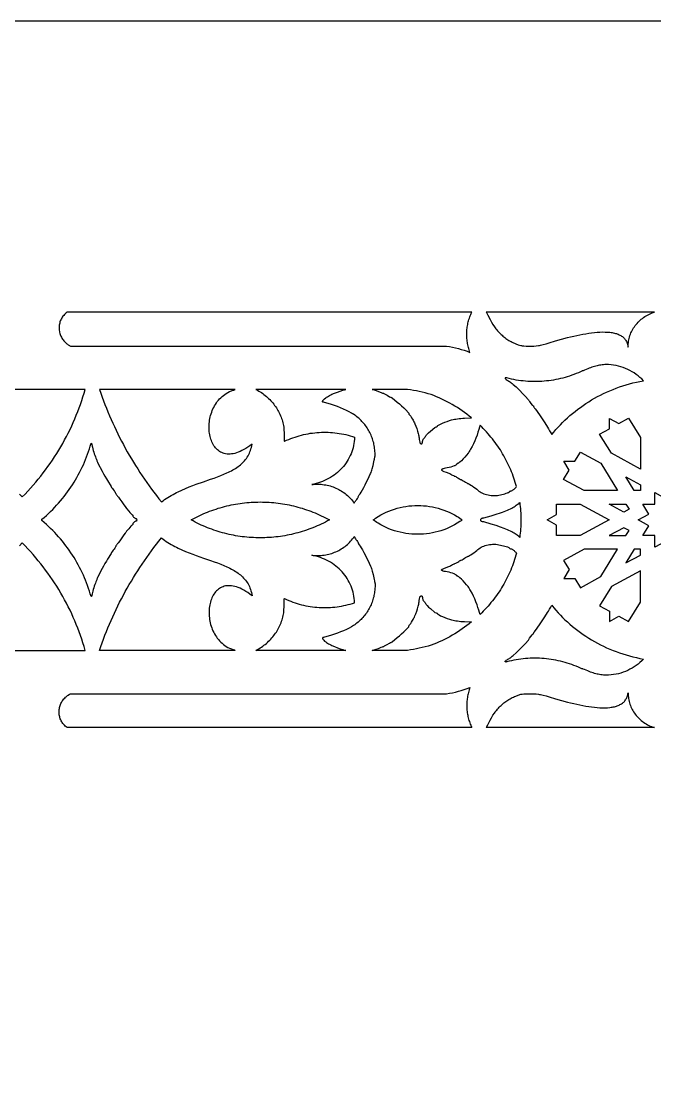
# Model space of a CAD drawing. Extents: x -580 to 993, y -400 to 388.
# Drawn here: x -313.7 to -161.3, y 131.6 to 387.5 of the extents above; entities that cross this region are included whole.
import ezdxf

# ---------------------------------------------------------------- set-up
doc = ezdxf.new("R2010")
doc.units = 0
doc.layers.add('LAYER_1', color=18, linetype='CONTINUOUS')

msp = doc.modelspace()

# ---------------------------------------------------------------- linework, layer by layer
at = {"layer": 'LAYER_1'}
for points in [[(-580, -387.5), (580, -387.5), (580, 387.5), (-580, 387.5)], [(-302.67, 317.5), (-302.89, 317.32), (-303.1, 317.13), (-303.3, 316.93), (-303.48, 316.73), (-303.65, 316.51), (-303.81, 316.29), (-303.95, 316.07), (-304.08, 315.84), (-304.19, 315.61), (-304.29, 315.37), (-304.37, 315.13), (-304.44, 314.88), (-304.5, 314.64), (-304.55, 314.39), (-304.58, 314.14), (-304.59, 313.89), (-304.6, 313.63), (-304.59, 313.38), (-304.56, 313.13), (-304.52, 312.88), (-304.47, 312.64), (-304.41, 312.39), (-304.33, 312.15), (-304.24, 311.91), (-304.14, 311.68), (-304.02, 311.45), (-303.89, 311.23), (-303.75, 311.01), (-303.59, 310.8), (-303.42, 310.59), (-303.24, 310.39), (-303.04, 310.2), (-302.88, 310.05), (-302.71, 309.9), (-302.54, 309.77), (-302.37, 309.64), (-302.1, 309.46), (-301.98, 309.4), (-301.86, 309.34), (-211.45, 309.34), (-210.72, 309.22), (-210, 309.08), (-209.28, 308.92), (-208.57, 308.74), (-207.86, 308.54), (-207.16, 308.32), (-206.47, 308.08), (-205.79, 307.82), (-205.89, 308.12), (-205.99, 308.41), (-206.07, 308.71), (-206.15, 309.02), (-206.23, 309.32), (-206.29, 309.62), (-206.35, 309.93), (-206.4, 310.23), (-206.44, 310.54), (-206.48, 310.84), (-206.5, 311.15), (-206.52, 311.46), (-206.54, 311.77), (-206.54, 312.08), (-206.54, 312.38), (-206.53, 312.69), (-206.51, 313), (-206.49, 313.31), (-206.45, 313.61), (-206.41, 313.92), (-206.36, 314.22), (-206.31, 314.53), (-206.25, 314.83), (-206.17, 315.14), (-206.1, 315.44), (-206.01, 315.74), (-205.92, 316.03), (-205.82, 316.33), (-205.71, 316.63), (-205.59, 316.92), (-205.47, 317.21), (-205.34, 317.5)], [(-201.86, 317.5), (-201.81, 317.38), (-201.49, 316.78), (-200.92, 315.7), (-200.59, 315.1), (-200.25, 314.53), (-199.89, 314), (-199.71, 313.74), (-199.52, 313.49), (-199.32, 313.25), (-199.13, 313.01), (-198.93, 312.78), (-198.72, 312.56), (-198.51, 312.34), (-198.29, 312.13), (-198.07, 311.93), (-197.85, 311.74), (-197.62, 311.55), (-197.38, 311.37), (-197.15, 311.19), (-196.9, 311.02), (-196.65, 310.86), (-196.4, 310.7), (-196.14, 310.55), (-195.87, 310.41), (-195.6, 310.27), (-195.32, 310.14), (-195.04, 310.01), (-194.75, 309.89), (-194.16, 309.67), (-193.54, 309.47), (-193.4, 309.44), (-193.23, 309.41), (-192.8, 309.36), (-192.27, 309.33), (-191.67, 309.32), (-191.05, 309.33), (-190.42, 309.35), (-189.82, 309.39), (-189.29, 309.45), (-189.06, 309.49), (-188.79, 309.54), (-188.13, 309.69), (-187.41, 309.88), (-186.71, 310.09), (-185.21, 310.6), (-183.76, 310.99), (-182.3, 311.37), (-181.56, 311.55), (-180.82, 311.72), (-180.09, 311.88), (-179.36, 312.03), (-178.63, 312.17), (-177.92, 312.3), (-177.21, 312.41), (-176.51, 312.51), (-175.83, 312.59), (-175.16, 312.65), (-174.51, 312.69), (-173.88, 312.72), (-173.27, 312.71), (-172.67, 312.69), (-172.11, 312.64), (-171.83, 312.6), (-171.57, 312.56), (-171.31, 312.51), (-171.05, 312.46), (-170.81, 312.39), (-170.57, 312.32), (-170.34, 312.25), (-170.12, 312.16), (-169.9, 312.07), (-169.7, 311.96), (-169.5, 311.85), (-169.31, 311.73), (-169.13, 311.61), (-168.96, 311.47), (-168.8, 311.33), (-168.65, 311.17), (-168.51, 311.01), (-168.38, 310.84), (-168.26, 310.65), (-168.15, 310.46), (-168.05, 310.26), (-167.97, 310.05), (-167.89, 309.82), (-167.83, 309.59), (-167.78, 309.35), (-167.74, 309.09), (-167.73, 309.45), (-167.71, 309.8), (-167.68, 310.15), (-167.63, 310.49), (-167.57, 310.84), (-167.5, 311.17), (-167.41, 311.51), (-167.3, 311.84), (-167.19, 312.16), (-167.06, 312.48), (-166.92, 312.79), (-166.76, 313.1), (-166.59, 313.4), (-166.41, 313.7), (-166.22, 313.98), (-166.02, 314.26), (-165.81, 314.54), (-165.58, 314.8), (-165.34, 315.06), (-165.1, 315.31), (-164.84, 315.54), (-164.57, 315.77), (-164.3, 316), (-164.01, 316.21), (-163.71, 316.41), (-163.41, 316.6), (-163.09, 316.78), (-162.77, 316.94), (-162.44, 317.1), (-162.1, 317.25), (-161.75, 317.38), (-161.4, 317.5)], [(-172.44, 304.87), (-172.75, 304.87), (-173.06, 304.87), (-173.36, 304.86), (-173.67, 304.84), (-173.98, 304.81), (-174.29, 304.77), (-174.6, 304.72), (-174.91, 304.66), (-175.22, 304.6), (-175.53, 304.52), (-175.84, 304.43), (-176.15, 304.33), (-176.46, 304.23), (-176.77, 304.11), (-177.08, 303.98), (-177.39, 303.85), (-177.82, 303.66), (-178.21, 303.51), (-178.52, 303.4), (-178.62, 303.37), (-178.69, 303.36), (-178.76, 303.35), (-178.87, 303.31), (-179.19, 303.16), (-179.71, 302.93), (-180.23, 302.71), (-180.76, 302.5), (-181.29, 302.3), (-181.83, 302.12), (-182.36, 301.95), (-182.91, 301.79), (-183.45, 301.64), (-184, 301.5), (-184.55, 301.38), (-185.1, 301.26), (-185.66, 301.16), (-186.21, 301.07), (-186.77, 300.99), (-187.33, 300.93), (-187.89, 300.87), (-188.46, 300.83), (-189.02, 300.8), (-189.59, 300.78), (-190.15, 300.78), (-190.72, 300.78), (-191.28, 300.8), (-191.85, 300.83), (-192.41, 300.87), (-192.98, 300.93), (-193.54, 300.99), (-194.1, 301.07), (-194.66, 301.16), (-195.22, 301.26), (-195.78, 301.38), (-196.34, 301.51), (-196.89, 301.65), (-196.91, 301.66), (-196.97, 301.68), (-197.05, 301.69), (-197.12, 301.7), (-197.18, 301.7), (-197.24, 301.69), (-197.28, 301.67), (-197.3, 301.65), (-197.31, 301.62), (-197.31, 301.58), (-197.3, 301.54), (-197.27, 301.49), (-197.17, 301.39), (-197.03, 301.27), (-196.85, 301.15), (-196.63, 301.02), (-196.44, 300.92), (-196.26, 300.8), (-196.06, 300.67), (-195.85, 300.51), (-195.62, 300.32), (-195.35, 300.1), (-194.69, 299.52), (-194.34, 299.18), (-193.78, 298.61), (-193.13, 297.94), (-192.52, 297.3), (-191.71, 296.43), (-191.64, 296.26), (-191.57, 296.14), (-191.45, 295.96), (-191.12, 295.54), (-190.78, 295.15), (-190.65, 295.01), (-190.57, 294.95), (-190.53, 294.92), (-190.5, 294.88), (-190.47, 294.83), (-190.46, 294.78), (-190.44, 294.71), (-190.39, 294.62), (-190.32, 294.51), (-190.23, 294.41), (-190.06, 294.21), (-189.78, 293.83), (-189.42, 293.34), (-189.03, 292.79), (-187.75, 290.85), (-187.11, 289.81), (-186.88, 289.43), (-186.62, 288.97), (-186.36, 288.48), (-186.12, 288.03), (-185.63, 288.64), (-185.11, 289.24), (-184.58, 289.83), (-184.04, 290.41), (-183.49, 290.97), (-182.92, 291.53), (-182.33, 292.07), (-181.74, 292.6), (-181.13, 293.12), (-180.51, 293.62), (-179.87, 294.11), (-179.23, 294.59), (-178.57, 295.05), (-177.9, 295.51), (-177.22, 295.94), (-176.53, 296.36), (-175.82, 296.77), (-175.11, 297.17), (-174.38, 297.54), (-173.64, 297.91), (-172.9, 298.25), (-172.14, 298.59), (-171.37, 298.9), (-170.6, 299.2), (-169.81, 299.49), (-169.02, 299.75), (-168.22, 300), (-167.4, 300.23), (-166.58, 300.45), (-165.75, 300.65), (-164.92, 300.83), (-164.07, 300.99), (-164.48, 301.41), (-164.9, 301.8), (-165.34, 302.18), (-165.81, 302.53), (-166.29, 302.86), (-166.78, 303.17), (-167.29, 303.46), (-167.82, 303.72), (-168.36, 303.95), (-168.91, 304.16), (-169.48, 304.35), (-170.05, 304.51), (-170.64, 304.64), (-171.23, 304.74), (-171.83, 304.82)], [(-294.88, 298.9), (-294.57, 297.98), (-294.25, 297.07), (-293.91, 296.17), (-293.57, 295.27), (-293.21, 294.37), (-292.85, 293.47), (-292.47, 292.58), (-292.09, 291.7), (-291.7, 290.81), (-291.29, 289.94), (-290.88, 289.06), (-290.45, 288.19), (-290.02, 287.33), (-289.58, 286.47), (-289.12, 285.61), (-288.66, 284.76), (-288.19, 283.91), (-287.71, 283.07), (-287.21, 282.23), (-286.71, 281.4), (-286.2, 280.57), (-285.68, 279.75), (-285.15, 278.93), (-284.61, 278.12), (-284.07, 277.32), (-283.51, 276.51), (-282.94, 275.72), (-282.37, 274.93), (-281.78, 274.14), (-281.19, 273.36), (-280.59, 272.59), (-279.97, 271.82), (-279.59, 272.11), (-279.2, 272.39), (-278.81, 272.66), (-278.41, 272.92), (-278.01, 273.17), (-277.6, 273.41), (-277.19, 273.64), (-276.77, 273.87), (-276.35, 274.08), (-275.93, 274.29), (-275.07, 274.69), (-274.21, 275.07), (-273.34, 275.42), (-272.46, 275.76), (-271.59, 276.08), (-269.86, 276.68), (-268.16, 277.27), (-267.33, 277.56), (-266.51, 277.86), (-265.72, 278.16), (-264.95, 278.48), (-264.21, 278.8), (-263.85, 278.97), (-263.49, 279.15), (-263.15, 279.33), (-262.81, 279.51), (-262.48, 279.7), (-262.16, 279.9), (-261.85, 280.11), (-261.55, 280.32), (-261.26, 280.53), (-260.98, 280.76), (-260.71, 280.99), (-260.45, 281.24), (-260.2, 281.49), (-259.97, 281.75), (-259.74, 282.02), (-259.53, 282.3), (-259.33, 282.59), (-259.15, 282.89), (-258.98, 283.21), (-258.82, 283.53), (-258.68, 283.87), (-258.55, 284.22), (-258.44, 284.58), (-258.34, 284.96), (-258.26, 285.35), (-258.19, 285.75), (-258.7, 285.36), (-259.19, 285.01), (-259.68, 284.7), (-260.15, 284.42), (-260.61, 284.17), (-261.05, 283.96), (-261.49, 283.78), (-261.91, 283.63), (-262.32, 283.51), (-262.72, 283.42), (-263.11, 283.36), (-263.48, 283.33), (-263.84, 283.33), (-264.19, 283.35), (-264.53, 283.4), (-264.85, 283.48), (-265.16, 283.57), (-265.45, 283.69), (-265.74, 283.83), (-266.01, 284), (-266.26, 284.18), (-266.51, 284.38), (-266.74, 284.6), (-266.95, 284.84), (-267.16, 285.09), (-267.35, 285.36), (-267.52, 285.65), (-267.68, 285.94), (-267.83, 286.26), (-267.97, 286.58), (-268.09, 286.91), (-268.19, 287.26), (-268.28, 287.61), (-268.36, 287.97), (-268.42, 288.34), (-268.47, 288.72), (-268.5, 289.1), (-268.52, 289.49), (-268.53, 289.88), (-268.52, 290.28), (-268.49, 290.68), (-268.45, 291.07), (-268.4, 291.47), (-268.32, 291.87), (-268.24, 292.27), (-268.14, 292.66), (-268.02, 293.06), (-267.89, 293.44), (-267.74, 293.83), (-267.58, 294.2), (-267.4, 294.57), (-267.21, 294.94), (-267, 295.29), (-266.77, 295.64), (-266.53, 295.97), (-266.27, 296.29), (-265.99, 296.6), (-265.7, 296.9), (-265.39, 297.19), (-265.07, 297.46), (-264.73, 297.71), (-264.37, 297.95), (-264, 298.17), (-263.61, 298.37), (-263.16, 298.55), (-262.94, 298.63), (-262.75, 298.69), (-262.58, 298.74), (-262.44, 298.79), (-262.32, 298.85), (-262.22, 298.9)], [(-257.24, 298.9), (-256.9, 298.71), (-256.57, 298.52), (-256.25, 298.32), (-255.93, 298.12), (-255.62, 297.9), (-255.32, 297.68), (-255.03, 297.45), (-254.74, 297.21), (-254.46, 296.97), (-254.2, 296.71), (-253.93, 296.46), (-253.68, 296.19), (-253.43, 295.92), (-253.2, 295.64), (-252.97, 295.36), (-252.75, 295.07), (-252.54, 294.78), (-252.34, 294.48), (-252.15, 294.17), (-251.96, 293.86), (-251.79, 293.55), (-251.63, 293.23), (-251.47, 292.91), (-251.33, 292.58), (-251.19, 292.25), (-251.07, 291.91), (-250.95, 291.57), (-250.85, 291.23), (-250.75, 290.88), (-250.67, 290.53), (-250.59, 290.18), (-250.53, 289.83), (-250.5, 289.17), (-250.48, 288.42), (-250.47, 286.47), (-250.36, 286.43), (-249.87, 286.66), (-249.37, 286.88), (-248.87, 287.08), (-248.36, 287.27), (-247.85, 287.45), (-247.34, 287.61), (-246.82, 287.76), (-246.3, 287.9), (-245.78, 288.03), (-245.25, 288.15), (-244.72, 288.25), (-244.19, 288.34), (-243.66, 288.41), (-243.12, 288.48), (-242.59, 288.53), (-242.05, 288.57), (-241.51, 288.59), (-240.97, 288.6), (-240.43, 288.6), (-239.89, 288.59), (-239.35, 288.56), (-238.82, 288.52), (-238.28, 288.47), (-237.74, 288.41), (-237.21, 288.33), (-236.67, 288.24), (-236.14, 288.14), (-235.61, 288.02), (-235.08, 287.89), (-234.56, 287.75), (-234.03, 287.6), (-233.52, 287.43), (-233.54, 286.9), (-233.59, 286.39), (-233.67, 285.87), (-233.76, 285.37), (-233.88, 284.87), (-234.02, 284.38), (-234.18, 283.89), (-234.37, 283.42), (-234.57, 282.96), (-234.79, 282.5), (-235.04, 282.06), (-235.3, 281.62), (-235.58, 281.2), (-235.88, 280.79), (-236.2, 280.39), (-236.53, 280), (-236.88, 279.63), (-237.25, 279.27), (-237.63, 278.93), (-238.03, 278.6), (-238.45, 278.29), (-238.87, 277.99), (-239.31, 277.71), (-239.77, 277.44), (-240.24, 277.19), (-240.72, 276.97), (-241.21, 276.76), (-241.72, 276.57), (-242.23, 276.39), (-242.76, 276.24), (-243.29, 276.11), (-243.84, 276), (-243.46, 276.04), (-243.08, 276.07), (-242.7, 276.09), (-242.32, 276.09), (-241.94, 276.08), (-241.57, 276.06), (-241.2, 276.02), (-240.83, 275.97), (-240.46, 275.91), (-240.1, 275.84), (-239.74, 275.76), (-239.38, 275.66), (-239.03, 275.55), (-238.68, 275.43), (-238.34, 275.3), (-238.01, 275.16), (-237.67, 275.01), (-237.35, 274.85), (-237.03, 274.67), (-236.72, 274.49), (-236.41, 274.29), (-236.11, 274.09), (-235.82, 273.87), (-235.54, 273.64), (-235.26, 273.41), (-234.99, 273.16), (-234.73, 272.91), (-234.49, 272.64), (-234.25, 272.37), (-234.02, 272.08), (-233.8, 271.79), (-233.59, 271.49), (-233.57, 271.58), (-233.54, 271.67), (-233.45, 271.84), (-233.34, 272.02), (-233.21, 272.18), (-233.01, 272.44), (-232.84, 272.67), (-232.73, 272.85), (-232.7, 272.91), (-232.69, 272.94), (-232.68, 272.98), (-232.65, 273.05), (-232.55, 273.25), (-232.39, 273.5), (-232.21, 273.8), (-231.96, 274.19), (-231.65, 274.72), (-231.32, 275.32), (-231, 275.91), (-229.99, 277.92), (-229.67, 278.63), (-229.55, 278.92), (-229.44, 279.21), (-229.35, 279.5), (-229.26, 279.82), (-229.06, 280.61), (-228.88, 281.46), (-228.81, 281.84), (-228.76, 282.13), (-228.73, 282.35), (-228.69, 282.54), (-228.65, 282.68), (-228.62, 282.75), (-228.61, 282.79), (-228.61, 282.87), (-228.6, 283.16), (-228.61, 283.56), (-228.64, 284.04), (-228.66, 284.38), (-228.7, 284.71), (-228.74, 285.04), (-228.8, 285.37), (-228.86, 285.7), (-228.93, 286.02), (-229.02, 286.34), (-229.11, 286.66), (-229.21, 286.98), (-229.32, 287.29), (-229.44, 287.6), (-229.56, 287.9), (-229.7, 288.2), (-229.85, 288.5), (-230, 288.79), (-230.16, 289.08), (-230.33, 289.36), (-230.51, 289.64), (-230.69, 289.91), (-230.89, 290.18), (-231.09, 290.44), (-231.3, 290.7), (-231.51, 290.95), (-231.74, 291.19), (-231.97, 291.43), (-232.2, 291.66), (-232.45, 291.89), (-232.7, 292.1), (-232.96, 292.32), (-233.23, 292.52), (-233.5, 292.72), (-233.78, 292.91), (-234.02, 293.06), (-234.28, 293.22), (-234.85, 293.53), (-235.48, 293.85), (-236.16, 294.16), (-236.87, 294.47), (-237.6, 294.76), (-238.35, 295.03), (-239.09, 295.27), (-240.97, 295.8), (-241.05, 295.81), (-241.12, 295.83), (-241.17, 295.86), (-241.2, 295.9), (-241.22, 295.94), (-241.22, 296), (-241.21, 296.06), (-241.18, 296.13), (-241.14, 296.2), (-241.08, 296.28), (-240.93, 296.46), (-240.72, 296.66), (-240.45, 296.87), (-240.26, 297.01), (-240.04, 297.15), (-239.8, 297.29), (-239.53, 297.44), (-239.25, 297.58), (-238.96, 297.72), (-238.33, 298), (-237.66, 298.27), (-236.98, 298.51), (-236.31, 298.72), (-235.98, 298.81), (-235.65, 298.9)], [(-229.32, 298.9), (-228.84, 298.77), (-228.33, 298.61), (-227.78, 298.41), (-227.15, 298.16), (-226.8, 298.03), (-226.67, 297.99), (-226.59, 297.97), (-226.49, 297.93), (-226.29, 297.83), (-226.01, 297.68), (-225.69, 297.49), (-225.1, 297.15), (-224.9, 297.04), (-224.81, 297), (-224.77, 297), (-224.72, 296.98), (-224.64, 296.93), (-224.52, 296.84), (-223.25, 295.83), (-222.75, 295.41), (-222.21, 294.94), (-221.71, 294.47), (-221.3, 294.06), (-220.48, 293.2), (-220.48, 293.04), (-220.46, 292.97), (-220.41, 292.88), (-220.34, 292.79), (-220.25, 292.71), (-220.14, 292.61), (-220.03, 292.46), (-219.91, 292.28), (-219.81, 292.1), (-219.62, 291.74), (-219.46, 291.47), (-219.35, 291.3), (-219.24, 291.1), (-219.13, 290.87), (-219.02, 290.62), (-218.79, 290.08), (-218.58, 289.49), (-218.39, 288.88), (-218.23, 288.29), (-218.16, 288), (-218.11, 287.74), (-218.06, 287.48), (-218.03, 287.25), (-217.99, 286.86), (-217.93, 286.5), (-217.86, 286.21), (-217.83, 286.11), (-217.81, 286.04), (-217.74, 285.95), (-217.65, 285.88), (-217.56, 285.83), (-217.47, 285.81), (-217.38, 285.81), (-217.34, 285.82), (-217.31, 285.84), (-217.28, 285.86), (-217.25, 285.89), (-217.24, 285.93), (-217.23, 285.97), (-217.21, 286.19), (-217.18, 286.39), (-217.14, 286.57), (-217.09, 286.73), (-217.03, 286.86), (-216.97, 286.98), (-216.89, 287.07), (-216.81, 287.14), (-216.7, 287.23), (-216.59, 287.35), (-216.51, 287.49), (-216.48, 287.56), (-216.46, 287.63), (-216.42, 287.71), (-216.34, 287.82), (-216.22, 287.96), (-216.08, 288.12), (-215.72, 288.48), (-215.29, 288.86), (-214.22, 289.77), (-213.89, 289.87), (-213.76, 289.92), (-213.66, 289.98), (-213.59, 290.04), (-213.57, 290.07), (-213.56, 290.1), (-213.56, 290.12), (-213.54, 290.15), (-213.47, 290.21), (-213.37, 290.28), (-213.22, 290.37), (-212.84, 290.56), (-212.37, 290.78), (-211.83, 291), (-211.27, 291.21), (-210.71, 291.4), (-210.18, 291.56), (-209.85, 291.64), (-209.51, 291.71), (-209.15, 291.77), (-208.78, 291.83), (-208.38, 291.88), (-207.97, 291.92), (-207.52, 291.95), (-207.05, 291.98), (-205.38, 292.06), (-205.93, 292.5), (-206.49, 292.93), (-207.06, 293.35), (-207.63, 293.75), (-208.22, 294.15), (-208.81, 294.53), (-209.41, 294.9), (-210.02, 295.26), (-210.64, 295.61), (-211.26, 295.94), (-211.89, 296.26), (-212.53, 296.57), (-213.17, 296.86), (-213.82, 297.15), (-214.47, 297.42), (-215.13, 297.68), (-215.84, 297.87), (-216.55, 298.06), (-217.25, 298.23), (-217.96, 298.39), (-218.67, 298.53), (-219.38, 298.67), (-220.09, 298.79), (-220.8, 298.9)], [(-164.77, 279.74), (-171.75, 283.53), (-174.6, 288.16), (-172.25, 289.44), (-172.25, 291.92), (-169.96, 290.68), (-167.62, 291.96), (-164.77, 287.32)], [(-203.35, 290.26), (-203.42, 290.05), (-203.5, 289.81), (-203.66, 289.26), (-203.86, 288.59), (-204.08, 287.9), (-204.34, 287.2), (-204.63, 286.51), (-204.94, 285.82), (-205.26, 285.16), (-205.61, 284.53), (-205.78, 284.22), (-205.96, 283.93), (-206.08, 283.74), (-206.23, 283.54), (-206.58, 283.09), (-206.99, 282.62), (-207.41, 282.16), (-207.82, 281.75), (-208.18, 281.41), (-208.34, 281.28), (-208.47, 281.18), (-208.58, 281.12), (-208.62, 281.1), (-208.65, 281.1), (-208.73, 281.08), (-208.82, 281.04), (-208.9, 280.98), (-208.96, 280.91), (-209.01, 280.84), (-209.09, 280.77), (-209.19, 280.7), (-209.31, 280.63), (-209.45, 280.55), (-209.6, 280.48), (-209.95, 280.34), (-210.34, 280.21), (-210.77, 280.1), (-211.22, 280), (-211.68, 279.93), (-211.96, 279.88), (-212.21, 279.81), (-212.32, 279.77), (-212.41, 279.73), (-212.49, 279.68), (-212.53, 279.64), (-212.58, 279.59), (-212.59, 279.54), (-212.58, 279.48), (-212.55, 279.43), (-212.48, 279.38), (-212.38, 279.32), (-212.07, 279.18), (-211.51, 278.96), (-211.26, 278.87), (-211.06, 278.81), (-210.88, 278.74), (-210.65, 278.64), (-210.41, 278.51), (-210.18, 278.38), (-209.97, 278.25), (-209.77, 278.15), (-209.61, 278.08), (-209.55, 278.06), (-209.51, 278.05), (-209.46, 278.05), (-209.39, 278.02), (-209.21, 277.93), (-208.98, 277.8), (-208.73, 277.64), (-208.48, 277.48), (-208.26, 277.35), (-208.09, 277.26), (-208.03, 277.23), (-207.99, 277.22), (-207.95, 277.21), (-207.88, 277.19), (-207.68, 277.08), (-207.41, 276.93), (-207.11, 276.74), (-206.81, 276.55), (-206.55, 276.4), (-206.36, 276.29), (-206.29, 276.27), (-206.26, 276.26), (-206.2, 276.24), (-206.12, 276.21), (-205.89, 276.08), (-205.58, 275.89), (-205.22, 275.66), (-204.84, 275.4), (-204.47, 275.13), (-204.13, 274.86), (-203.85, 274.63), (-203.61, 274.43), (-203.35, 274.25), (-203.06, 274.08), (-202.76, 273.93), (-202.44, 273.8), (-202.11, 273.68), (-201.77, 273.58), (-201.42, 273.5), (-201.06, 273.44), (-200.69, 273.39), (-200.32, 273.37), (-199.94, 273.36), (-199.56, 273.38), (-199.19, 273.41), (-198.81, 273.47), (-198.44, 273.55), (-197.4, 273.8), (-197.04, 273.9), (-196.76, 273.99), (-196.56, 274.06), (-196.42, 274.13), (-196.33, 274.2), (-196.29, 274.27), (-196.27, 274.31), (-196.23, 274.34), (-196.15, 274.4), (-196.03, 274.44), (-195.91, 274.46), (-195.84, 274.47), (-195.75, 274.5), (-195.65, 274.55), (-195.53, 274.62), (-195.41, 274.7), (-195.28, 274.79), (-195.16, 274.89), (-195.04, 275), (-194.87, 275.16), (-194.74, 275.29), (-194.64, 275.41), (-194.57, 275.51), (-194.72, 276.02), (-194.87, 276.54), (-195.03, 277.05), (-195.2, 277.56), (-195.38, 278.06), (-195.56, 278.57), (-195.76, 279.07), (-195.96, 279.56), (-196.18, 280.06), (-196.4, 280.55), (-196.63, 281.03), (-196.87, 281.51), (-197.11, 281.99), (-197.37, 282.47), (-197.63, 282.94), (-197.91, 283.41), (-198.19, 283.87), (-198.47, 284.33), (-198.77, 284.78), (-199.08, 285.23), (-199.39, 285.68), (-199.71, 286.12), (-200.04, 286.56), (-200.37, 286.99), (-200.72, 287.41), (-201.07, 287.84), (-201.43, 288.25), (-201.8, 288.66), (-202.18, 289.07), (-202.56, 289.47), (-202.95, 289.87)], [(-308.73, 267.5), (-308.71, 267.62), (-308.71, 267.64), (-308.17, 268.1), (-307.65, 268.57), (-307.13, 269.05), (-306.62, 269.54), (-306.13, 270.03), (-305.64, 270.53), (-305.17, 271.04), (-304.7, 271.56), (-304.25, 272.09), (-303.8, 272.62), (-303.37, 273.16), (-302.95, 273.71), (-302.53, 274.26), (-302.13, 274.82), (-301.74, 275.39), (-301.37, 275.97), (-301, 276.55), (-300.64, 277.14), (-300.3, 277.73), (-299.97, 278.33), (-299.65, 278.93), (-299.34, 279.55), (-299.04, 280.16), (-298.75, 280.78), (-298.48, 281.41), (-298.22, 282.04), (-297.97, 282.68), (-297.73, 283.32), (-297.51, 283.97), (-297.3, 284.62), (-297.1, 285.28), (-296.91, 285.94), (-296.87, 285.93), (-296.83, 285.9), (-296.79, 285.85), (-296.75, 285.78), (-296.71, 285.69), (-296.68, 285.57), (-296.65, 285.44), (-296.63, 285.28), (-296.57, 284.98), (-296.49, 284.63), (-296.39, 284.24), (-296.27, 283.84), (-296.14, 283.43), (-296, 283.04), (-295.86, 282.69), (-295.73, 282.39), (-295.58, 282.05), (-295.54, 281.92), (-295.52, 281.84), (-295.5, 281.75), (-295.44, 281.59), (-295.35, 281.39), (-295.24, 281.17), (-294.22, 279.23), (-293.9, 278.62), (-293.55, 277.99), (-293.22, 277.41), (-292.95, 276.95), (-292.1, 275.56), (-291.96, 275.33), (-291.77, 275.06), (-291.57, 274.78), (-291.38, 274.53), (-291.22, 274.31), (-291.08, 274.11), (-290.99, 273.95), (-290.97, 273.89), (-290.96, 273.85), (-290.94, 273.78), (-290.89, 273.68), (-290.81, 273.57), (-290.72, 273.46), (-290.61, 273.35), (-290.5, 273.21), (-290.39, 273.07), (-290.31, 272.95), (-290, 272.51), (-289.49, 271.81), (-288.98, 271.12), (-288.68, 270.69), (-288.54, 270.5), (-288.34, 270.23), (-287.83, 269.61), (-287.56, 269.3), (-287.33, 269.04), (-287.14, 268.84), (-287.02, 268.74), (-286.95, 268.69), (-286.89, 268.62), (-286.85, 268.54), (-286.84, 268.46), (-286.83, 268.42), (-286.82, 268.38), (-286.76, 268.28), (-286.68, 268.18), (-286.57, 268.08), (-286.44, 267.98), (-286.31, 267.9), (-286.18, 267.84), (-286.06, 267.8), (-285.99, 267.77), (-285.96, 267.75), (-285.94, 267.73), (-285.93, 267.69), (-285.92, 267.64), (-285.93, 267.5), (-285.92, 267.36), (-285.93, 267.31), (-285.94, 267.27), (-285.96, 267.25), (-285.99, 267.23), (-286.06, 267.2), (-286.18, 267.16), (-286.31, 267.1), (-286.44, 267.02), (-286.57, 266.92), (-286.68, 266.82), (-286.76, 266.72), (-286.82, 266.62), (-286.83, 266.58), (-286.84, 266.54), (-286.85, 266.46), (-286.89, 266.38), (-286.95, 266.31), (-287.02, 266.26), (-287.14, 266.16), (-287.33, 265.96), (-287.83, 265.39), (-288.34, 264.77), (-288.54, 264.5), (-288.68, 264.31), (-288.98, 263.88), (-289.49, 263.19), (-290, 262.49), (-290.31, 262.05), (-290.39, 261.93), (-290.5, 261.79), (-290.61, 261.65), (-290.72, 261.54), (-290.81, 261.43), (-290.89, 261.32), (-290.94, 261.22), (-290.96, 261.15), (-290.97, 261.11), (-290.99, 261.05), (-291.08, 260.89), (-291.22, 260.69), (-291.38, 260.47), (-291.57, 260.22), (-291.77, 259.94), (-291.96, 259.67), (-292.1, 259.44), (-292.95, 258.05), (-293.22, 257.59), (-293.55, 257.01), (-293.9, 256.38), (-294.22, 255.77), (-295.24, 253.83), (-295.35, 253.61), (-295.44, 253.41), (-295.5, 253.25), (-295.52, 253.16), (-295.54, 253.08), (-295.58, 252.95), (-295.65, 252.79), (-295.73, 252.61), (-295.86, 252.31), (-296, 251.96), (-296.14, 251.57), (-296.27, 251.16), (-296.39, 250.76), (-296.49, 250.37), (-296.57, 250.02), (-296.63, 249.72), (-296.65, 249.56), (-296.68, 249.43), (-296.71, 249.31), (-296.75, 249.22), (-296.79, 249.15), (-296.83, 249.1), (-296.87, 249.07), (-296.91, 249.06), (-297.1, 249.72), (-297.3, 250.38), (-297.51, 251.03), (-297.73, 251.68), (-297.97, 252.32), (-298.22, 252.96), (-298.48, 253.59), (-298.75, 254.22), (-299.04, 254.84), (-299.34, 255.45), (-299.65, 256.07), (-299.97, 256.67), (-300.3, 257.27), (-300.64, 257.86), (-301, 258.45), (-301.37, 259.03), (-301.74, 259.61), (-302.13, 260.18), (-302.53, 260.74), (-302.95, 261.29), (-303.37, 261.84), (-303.8, 262.38), (-304.25, 262.91), (-304.7, 263.44), (-305.17, 263.96), (-305.64, 264.47), (-306.13, 264.97), (-306.62, 265.46), (-307.13, 265.95), (-307.65, 266.43), (-308.17, 266.9), (-308.71, 267.36), (-308.71, 267.38)], [(-174.3, 281.13), (-170.27, 274.57), (-178.33, 274.57), (-183.27, 277.24), (-181.91, 279.45), (-183.23, 281.6), (-180.59, 281.6), (-179.23, 283.81)], [(-164.77, 274.57), (-166.25, 274.57), (-168.27, 277.86), (-164.77, 275.96)], [(-165.32, 267.5), (-162.76, 268.89), (-164.24, 271.29), (-161.29, 271.29), (-161.29, 274.07), (-158.73, 272.68), (-157.25, 275.08), (-155.78, 272.68), (-153.22, 274.07), (-153.22, 271.29), (-150.27, 271.29), (-151.74, 268.89), (-149.19, 267.5), (-151.74, 266.11), (-150.27, 263.71), (-153.22, 263.71), (-153.22, 260.93), (-155.78, 262.32), (-157.25, 259.92), (-158.73, 262.32), (-161.29, 260.93), (-161.29, 263.71), (-164.24, 263.71), (-162.76, 266.11)], [(-272.85, 267.5), (-272.37, 267.76), (-271.89, 268.02), (-271.4, 268.27), (-270.9, 268.51), (-270.41, 268.74), (-269.91, 268.96), (-269.41, 269.18), (-268.9, 269.38), (-268.39, 269.58), (-267.88, 269.77), (-267.37, 269.95), (-266.85, 270.12), (-266.34, 270.29), (-265.82, 270.44), (-265.3, 270.59), (-264.77, 270.73), (-264.25, 270.86), (-263.72, 270.98), (-263.19, 271.1), (-262.66, 271.2), (-262.13, 271.3), (-261.59, 271.39), (-261.06, 271.47), (-260.52, 271.54), (-259.99, 271.6), (-259.45, 271.66), (-258.91, 271.7), (-258.37, 271.74), (-257.83, 271.77), (-257.29, 271.79), (-256.76, 271.8), (-256.22, 271.81), (-255.68, 271.8), (-255.14, 271.79), (-254.6, 271.77), (-254.06, 271.74), (-253.52, 271.7), (-252.98, 271.66), (-252.44, 271.6), (-251.91, 271.54), (-251.37, 271.47), (-250.84, 271.39), (-250.3, 271.3), (-249.77, 271.2), (-249.24, 271.1), (-248.71, 270.98), (-248.19, 270.86), (-247.66, 270.73), (-247.14, 270.59), (-246.61, 270.44), (-246.09, 270.29), (-245.58, 270.12), (-245.06, 269.95), (-244.55, 269.77), (-244.04, 269.58), (-243.53, 269.38), (-243.02, 269.18), (-242.52, 268.96), (-242.02, 268.74), (-241.53, 268.51), (-241.03, 268.27), (-240.54, 268.02), (-240.06, 267.76), (-239.58, 267.5), (-240.06, 267.24), (-240.54, 266.98), (-241.03, 266.73), (-241.53, 266.49), (-242.02, 266.26), (-242.52, 266.04), (-243.02, 265.82), (-243.53, 265.62), (-244.04, 265.42), (-244.55, 265.23), (-245.06, 265.05), (-245.58, 264.88), (-246.09, 264.71), (-246.61, 264.56), (-247.14, 264.41), (-247.66, 264.27), (-248.19, 264.14), (-248.71, 264.02), (-249.24, 263.9), (-249.77, 263.8), (-250.3, 263.7), (-250.84, 263.61), (-251.37, 263.53), (-251.91, 263.46), (-252.44, 263.4), (-252.98, 263.34), (-253.52, 263.3), (-254.06, 263.26), (-254.6, 263.23), (-255.14, 263.21), (-255.68, 263.2), (-256.22, 263.19), (-256.76, 263.2), (-257.29, 263.21), (-257.83, 263.23), (-258.37, 263.26), (-258.91, 263.3), (-259.45, 263.34), (-259.99, 263.4), (-260.52, 263.46), (-261.06, 263.53), (-261.59, 263.61), (-262.13, 263.7), (-262.66, 263.8), (-263.19, 263.9), (-263.72, 264.02), (-264.25, 264.14), (-264.77, 264.27), (-265.3, 264.41), (-265.82, 264.56), (-266.34, 264.71), (-266.85, 264.88), (-267.37, 265.05), (-267.88, 265.23), (-268.39, 265.42), (-268.9, 265.62), (-269.41, 265.82), (-269.91, 266.04), (-270.41, 266.26), (-270.9, 266.49), (-271.4, 266.73), (-271.89, 266.98), (-272.37, 267.24)], [(-203.18, 267.5), (-203.16, 267.63), (-203.14, 267.71), (-203.11, 267.76), (-203.09, 267.79), (-203, 267.85), (-202.9, 267.91), (-202.78, 267.94), (-202.68, 267.96), (-202.45, 267.96), (-200.69, 268.49), (-199.5, 268.86), (-198.46, 269.21), (-197.99, 269.38), (-197.55, 269.54), (-197.14, 269.7), (-196.75, 269.86), (-196.39, 270.02), (-196.06, 270.18), (-195.74, 270.35), (-195.44, 270.51), (-195.16, 270.67), (-194.9, 270.84), (-194.64, 271.02), (-194.4, 271.2), (-194.06, 271.47), (-193.93, 271.59), (-193.81, 271.71), (-193.75, 271.21), (-193.69, 270.71), (-193.65, 270.2), (-193.61, 269.68), (-193.58, 269.16), (-193.56, 268.62), (-193.54, 268.07), (-193.54, 267.5), (-193.54, 266.93), (-193.56, 266.38), (-193.58, 265.84), (-193.61, 265.32), (-193.65, 264.8), (-193.69, 264.29), (-193.75, 263.79), (-193.81, 263.29), (-193.93, 263.41), (-194.06, 263.53), (-194.4, 263.8), (-194.64, 263.98), (-194.9, 264.16), (-195.16, 264.33), (-195.44, 264.49), (-195.74, 264.65), (-196.06, 264.82), (-196.39, 264.98), (-196.75, 265.14), (-197.14, 265.3), (-197.55, 265.46), (-198.46, 265.79), (-199.5, 266.14), (-200.69, 266.51), (-202.45, 267.04), (-202.68, 267.04), (-202.78, 267.06), (-202.9, 267.09), (-203, 267.15), (-203.09, 267.21), (-203.11, 267.24), (-203.14, 267.29), (-203.16, 267.37)], [(-187.22, 267.5), (-184.96, 268.8), (-184.97, 271.29), (-179.27, 271.29), (-172.29, 267.5), (-179.27, 263.71), (-184.97, 263.71), (-184.96, 266.2)], [(-167.52, 270.09), (-168.8, 269.39), (-172.3, 271.29), (-168.26, 271.29)], [(-229.05, 267.5), (-228.76, 267.71), (-228.46, 267.92), (-227.84, 268.31), (-227.22, 268.68), (-226.58, 269.02), (-225.94, 269.33), (-225.28, 269.61), (-224.61, 269.87), (-223.93, 270.1), (-223.25, 270.3), (-222.56, 270.48), (-221.87, 270.63), (-221.17, 270.75), (-220.46, 270.85), (-219.76, 270.91), (-219.05, 270.95), (-218.34, 270.97), (-217.63, 270.95), (-216.92, 270.91), (-216.22, 270.85), (-215.51, 270.75), (-214.81, 270.63), (-214.12, 270.48), (-213.43, 270.3), (-212.75, 270.1), (-212.07, 269.87), (-211.4, 269.61), (-210.75, 269.33), (-210.1, 269.02), (-209.46, 268.68), (-208.84, 268.31), (-208.53, 268.12), (-208.23, 267.92), (-207.92, 267.71), (-207.63, 267.5), (-207.92, 267.29), (-208.23, 267.08), (-208.84, 266.69), (-209.46, 266.32), (-210.1, 265.98), (-210.75, 265.67), (-211.4, 265.39), (-212.07, 265.13), (-212.75, 264.9), (-213.43, 264.7), (-214.12, 264.52), (-214.81, 264.37), (-215.51, 264.25), (-216.22, 264.15), (-216.92, 264.09), (-217.63, 264.05), (-218.34, 264.03), (-219.05, 264.05), (-219.76, 264.09), (-220.46, 264.15), (-221.17, 264.25), (-221.87, 264.37), (-222.56, 264.52), (-223.25, 264.7), (-223.93, 264.9), (-224.61, 265.13), (-225.28, 265.39), (-225.94, 265.67), (-226.58, 265.98), (-227.22, 266.32), (-227.84, 266.69), (-228.15, 266.88), (-228.46, 267.08), (-228.76, 267.29)], [(-167.52, 264.91), (-168.8, 265.61), (-172.3, 263.71), (-168.26, 263.71)], [(-294.88, 236.1), (-294.57, 237.02), (-294.25, 237.93), (-293.91, 238.83), (-293.57, 239.73), (-293.21, 240.63), (-292.85, 241.53), (-292.47, 242.42), (-292.09, 243.3), (-291.7, 244.19), (-291.29, 245.06), (-290.88, 245.94), (-290.45, 246.81), (-290.02, 247.67), (-289.58, 248.53), (-289.12, 249.39), (-288.66, 250.24), (-288.19, 251.09), (-287.71, 251.93), (-287.21, 252.77), (-286.71, 253.6), (-286.2, 254.43), (-285.68, 255.25), (-285.15, 256.07), (-284.61, 256.88), (-284.07, 257.68), (-283.51, 258.49), (-282.94, 259.28), (-282.37, 260.07), (-281.78, 260.86), (-281.19, 261.64), (-280.59, 262.41), (-279.97, 263.18), (-279.59, 262.89), (-279.2, 262.61), (-278.81, 262.34), (-278.41, 262.08), (-278.01, 261.83), (-277.6, 261.59), (-277.19, 261.36), (-276.77, 261.13), (-276.35, 260.92), (-275.93, 260.71), (-275.07, 260.31), (-274.21, 259.93), (-273.34, 259.58), (-272.46, 259.24), (-271.59, 258.92), (-269.86, 258.32), (-268.16, 257.73), (-267.33, 257.44), (-266.51, 257.14), (-265.72, 256.84), (-264.95, 256.52), (-264.21, 256.2), (-263.85, 256.03), (-263.49, 255.85), (-263.15, 255.67), (-262.81, 255.49), (-262.48, 255.3), (-262.16, 255.1), (-261.85, 254.89), (-261.55, 254.68), (-261.26, 254.47), (-260.98, 254.24), (-260.71, 254.01), (-260.45, 253.76), (-260.2, 253.51), (-259.97, 253.25), (-259.74, 252.98), (-259.53, 252.7), (-259.33, 252.41), (-259.15, 252.11), (-258.98, 251.79), (-258.82, 251.47), (-258.68, 251.13), (-258.55, 250.78), (-258.44, 250.42), (-258.34, 250.04), (-258.26, 249.65), (-258.19, 249.25), (-258.7, 249.64), (-259.19, 249.99), (-259.68, 250.3), (-260.15, 250.58), (-260.61, 250.83), (-261.05, 251.04), (-261.49, 251.22), (-261.91, 251.37), (-262.32, 251.49), (-262.72, 251.58), (-263.11, 251.64), (-263.48, 251.67), (-263.84, 251.67), (-264.19, 251.65), (-264.53, 251.6), (-264.85, 251.52), (-265.16, 251.43), (-265.45, 251.31), (-265.74, 251.17), (-266.01, 251), (-266.26, 250.82), (-266.51, 250.62), (-266.74, 250.4), (-266.95, 250.16), (-267.16, 249.91), (-267.35, 249.64), (-267.52, 249.35), (-267.68, 249.06), (-267.83, 248.74), (-267.97, 248.42), (-268.09, 248.09), (-268.19, 247.74), (-268.28, 247.39), (-268.36, 247.03), (-268.42, 246.66), (-268.47, 246.28), (-268.5, 245.9), (-268.52, 245.51), (-268.53, 245.12), (-268.52, 244.72), (-268.49, 244.32), (-268.45, 243.93), (-268.4, 243.53), (-268.32, 243.13), (-268.24, 242.73), (-268.14, 242.34), (-268.02, 241.94), (-267.89, 241.56), (-267.74, 241.17), (-267.58, 240.8), (-267.4, 240.43), (-267.21, 240.06), (-267, 239.71), (-266.77, 239.36), (-266.53, 239.03), (-266.27, 238.71), (-265.99, 238.4), (-265.7, 238.1), (-265.39, 237.81), (-265.07, 237.54), (-264.73, 237.29), (-264.37, 237.05), (-264, 236.83), (-263.61, 236.63), (-263.16, 236.45), (-262.94, 236.37), (-262.75, 236.31), (-262.58, 236.26), (-262.44, 236.21), (-262.32, 236.15), (-262.22, 236.1)], [(-257.24, 236.1), (-256.9, 236.29), (-256.57, 236.48), (-256.25, 236.68), (-255.93, 236.88), (-255.62, 237.1), (-255.32, 237.32), (-255.03, 237.55), (-254.74, 237.79), (-254.46, 238.03), (-254.2, 238.29), (-253.93, 238.54), (-253.68, 238.81), (-253.43, 239.08), (-253.2, 239.36), (-252.97, 239.64), (-252.75, 239.93), (-252.54, 240.22), (-252.34, 240.52), (-252.15, 240.83), (-251.96, 241.14), (-251.79, 241.45), (-251.63, 241.77), (-251.47, 242.09), (-251.33, 242.42), (-251.19, 242.75), (-251.07, 243.09), (-250.95, 243.43), (-250.85, 243.77), (-250.75, 244.12), (-250.67, 244.47), (-250.59, 244.82), (-250.53, 245.17), (-250.5, 245.83), (-250.48, 246.58), (-250.47, 248.53), (-250.36, 248.57), (-249.87, 248.34), (-249.37, 248.12), (-248.87, 247.92), (-248.36, 247.73), (-247.85, 247.55), (-247.34, 247.39), (-246.82, 247.24), (-246.3, 247.1), (-245.78, 246.97), (-245.25, 246.85), (-244.72, 246.75), (-244.19, 246.66), (-243.66, 246.59), (-243.12, 246.52), (-242.59, 246.47), (-242.05, 246.43), (-241.51, 246.41), (-240.97, 246.4), (-240.43, 246.4), (-239.89, 246.41), (-239.35, 246.44), (-238.82, 246.48), (-238.28, 246.53), (-237.74, 246.59), (-237.21, 246.67), (-236.67, 246.76), (-236.14, 246.86), (-235.61, 246.98), (-235.08, 247.11), (-234.56, 247.25), (-234.03, 247.4), (-233.52, 247.57), (-233.54, 248.1), (-233.59, 248.61), (-233.67, 249.13), (-233.76, 249.63), (-233.88, 250.13), (-234.02, 250.62), (-234.18, 251.11), (-234.37, 251.58), (-234.57, 252.04), (-234.79, 252.5), (-235.04, 252.94), (-235.3, 253.38), (-235.58, 253.8), (-235.88, 254.21), (-236.2, 254.61), (-236.53, 255), (-236.88, 255.37), (-237.25, 255.73), (-237.63, 256.07), (-238.03, 256.4), (-238.45, 256.71), (-238.87, 257.01), (-239.31, 257.29), (-239.77, 257.56), (-240.24, 257.81), (-240.72, 258.03), (-241.21, 258.24), (-241.72, 258.43), (-242.23, 258.61), (-242.76, 258.76), (-243.29, 258.89), (-243.84, 259), (-243.46, 258.96), (-243.08, 258.93), (-242.7, 258.91), (-242.32, 258.91), (-241.94, 258.92), (-241.57, 258.94), (-241.2, 258.98), (-240.83, 259.03), (-240.46, 259.09), (-240.1, 259.16), (-239.74, 259.24), (-239.38, 259.34), (-239.03, 259.45), (-238.68, 259.57), (-238.34, 259.7), (-238.01, 259.84), (-237.67, 259.99), (-237.35, 260.15), (-237.03, 260.33), (-236.72, 260.51), (-236.41, 260.71), (-236.11, 260.91), (-235.82, 261.13), (-235.54, 261.36), (-235.26, 261.59), (-234.99, 261.84), (-234.73, 262.09), (-234.49, 262.36), (-234.25, 262.63), (-234.02, 262.92), (-233.8, 263.21), (-233.59, 263.51), (-233.57, 263.42), (-233.54, 263.33), (-233.45, 263.16), (-233.34, 262.98), (-233.21, 262.82), (-233.01, 262.56), (-232.84, 262.33), (-232.73, 262.15), (-232.7, 262.09), (-232.69, 262.06), (-232.68, 262.02), (-232.65, 261.95), (-232.55, 261.75), (-232.39, 261.5), (-232.21, 261.2), (-231.96, 260.81), (-231.65, 260.28), (-231.32, 259.68), (-231, 259.09), (-229.99, 257.08), (-229.67, 256.37), (-229.55, 256.08), (-229.44, 255.79), (-229.35, 255.5), (-229.26, 255.18), (-229.06, 254.39), (-228.88, 253.54), (-228.81, 253.16), (-228.76, 252.87), (-228.73, 252.65), (-228.69, 252.46), (-228.65, 252.32), (-228.62, 252.25), (-228.61, 252.21), (-228.61, 252.13), (-228.6, 251.84), (-228.61, 251.44), (-228.64, 250.96), (-228.66, 250.62), (-228.7, 250.29), (-228.74, 249.96), (-228.8, 249.63), (-228.86, 249.3), (-228.93, 248.98), (-229.02, 248.66), (-229.11, 248.34), (-229.21, 248.02), (-229.32, 247.71), (-229.44, 247.4), (-229.56, 247.1), (-229.7, 246.8), (-229.85, 246.5), (-230, 246.21), (-230.16, 245.92), (-230.33, 245.64), (-230.51, 245.36), (-230.69, 245.09), (-230.89, 244.82), (-231.09, 244.56), (-231.3, 244.3), (-231.51, 244.05), (-231.74, 243.81), (-231.97, 243.57), (-232.2, 243.34), (-232.45, 243.11), (-232.7, 242.9), (-232.96, 242.68), (-233.23, 242.48), (-233.5, 242.28), (-233.78, 242.09), (-234.02, 241.94), (-234.28, 241.78), (-234.85, 241.47), (-235.48, 241.15), (-236.16, 240.84), (-236.87, 240.53), (-237.6, 240.24), (-238.35, 239.97), (-239.09, 239.73), (-240.97, 239.2), (-241.05, 239.19), (-241.12, 239.17), (-241.17, 239.14), (-241.2, 239.1), (-241.22, 239.06), (-241.22, 239), (-241.21, 238.94), (-241.18, 238.87), (-241.14, 238.8), (-241.08, 238.72), (-240.93, 238.54), (-240.72, 238.34), (-240.45, 238.13), (-240.26, 237.99), (-240.04, 237.85), (-239.8, 237.71), (-239.53, 237.56), (-239.25, 237.42), (-238.96, 237.28), (-238.33, 237), (-237.66, 236.73), (-236.98, 236.49), (-236.31, 236.28), (-235.98, 236.19), (-235.65, 236.1)], [(-203.35, 244.74), (-203.42, 244.95), (-203.5, 245.19), (-203.66, 245.74), (-203.86, 246.41), (-204.08, 247.1), (-204.34, 247.8), (-204.63, 248.49), (-204.94, 249.18), (-205.26, 249.84), (-205.61, 250.47), (-205.78, 250.78), (-205.96, 251.07), (-206.08, 251.26), (-206.23, 251.46), (-206.58, 251.91), (-206.99, 252.38), (-207.41, 252.84), (-207.82, 253.25), (-208.18, 253.59), (-208.34, 253.72), (-208.47, 253.82), (-208.58, 253.88), (-208.62, 253.9), (-208.65, 253.9), (-208.73, 253.92), (-208.82, 253.96), (-208.9, 254.02), (-208.96, 254.09), (-209.01, 254.16), (-209.09, 254.23), (-209.19, 254.3), (-209.31, 254.37), (-209.45, 254.45), (-209.6, 254.52), (-209.95, 254.66), (-210.34, 254.79), (-210.77, 254.9), (-211.22, 255), (-211.68, 255.07), (-211.96, 255.12), (-212.21, 255.19), (-212.32, 255.23), (-212.41, 255.27), (-212.49, 255.32), (-212.53, 255.36), (-212.58, 255.41), (-212.59, 255.46), (-212.58, 255.52), (-212.55, 255.57), (-212.48, 255.62), (-212.38, 255.68), (-212.07, 255.82), (-211.51, 256.04), (-211.26, 256.13), (-211.06, 256.19), (-210.88, 256.26), (-210.65, 256.36), (-210.41, 256.49), (-210.18, 256.62), (-209.97, 256.75), (-209.77, 256.85), (-209.61, 256.92), (-209.55, 256.94), (-209.51, 256.95), (-209.46, 256.95), (-209.39, 256.98), (-209.21, 257.07), (-208.98, 257.2), (-208.73, 257.36), (-208.48, 257.52), (-208.26, 257.65), (-208.09, 257.74), (-208.03, 257.77), (-207.99, 257.78), (-207.95, 257.79), (-207.88, 257.81), (-207.68, 257.92), (-207.41, 258.07), (-207.11, 258.26), (-206.81, 258.45), (-206.55, 258.6), (-206.36, 258.71), (-206.29, 258.73), (-206.26, 258.74), (-206.2, 258.76), (-206.12, 258.79), (-205.89, 258.92), (-205.58, 259.11), (-205.22, 259.34), (-204.84, 259.6), (-204.47, 259.87), (-204.13, 260.14), (-203.85, 260.37), (-203.61, 260.57), (-203.35, 260.75), (-203.06, 260.92), (-202.76, 261.07), (-202.44, 261.2), (-202.11, 261.32), (-201.77, 261.42), (-201.42, 261.5), (-201.06, 261.56), (-200.69, 261.61), (-200.32, 261.63), (-199.94, 261.64), (-199.56, 261.62), (-199.19, 261.59), (-198.81, 261.53), (-198.44, 261.45), (-197.4, 261.2), (-197.04, 261.1), (-196.76, 261.01), (-196.56, 260.94), (-196.42, 260.87), (-196.33, 260.8), (-196.29, 260.73), (-196.27, 260.69), (-196.23, 260.66), (-196.15, 260.6), (-196.03, 260.56), (-195.91, 260.54), (-195.84, 260.53), (-195.75, 260.5), (-195.65, 260.45), (-195.53, 260.38), (-195.41, 260.3), (-195.28, 260.21), (-195.16, 260.11), (-195.04, 260), (-194.87, 259.84), (-194.74, 259.71), (-194.64, 259.59), (-194.57, 259.49), (-194.72, 258.98), (-194.87, 258.46), (-195.03, 257.95), (-195.2, 257.44), (-195.38, 256.94), (-195.56, 256.43), (-195.76, 255.93), (-195.96, 255.44), (-196.18, 254.94), (-196.4, 254.45), (-196.63, 253.97), (-196.87, 253.49), (-197.11, 253.01), (-197.37, 252.53), (-197.63, 252.06), (-197.91, 251.59), (-198.19, 251.13), (-198.47, 250.67), (-198.77, 250.22), (-199.08, 249.77), (-199.39, 249.32), (-199.71, 248.88), (-200.04, 248.44), (-200.37, 248.01), (-200.72, 247.59), (-201.07, 247.16), (-201.43, 246.75), (-201.8, 246.34), (-202.18, 245.93), (-202.56, 245.53), (-202.95, 245.13)], [(-174.3, 253.87), (-170.27, 260.43), (-178.33, 260.43), (-183.27, 257.76), (-181.91, 255.55), (-183.23, 253.4), (-180.59, 253.4), (-179.23, 251.19)], [(-164.77, 260.43), (-166.25, 260.43), (-168.27, 257.14), (-164.77, 259.04)], [(-164.77, 255.26), (-171.75, 251.47), (-174.6, 246.84), (-172.25, 245.56), (-172.25, 243.08), (-169.96, 244.32), (-167.62, 243.04), (-164.77, 247.68)], [(-229.32, 236.1), (-228.84, 236.23), (-228.33, 236.39), (-227.78, 236.59), (-227.15, 236.84), (-226.8, 236.97), (-226.67, 237.01), (-226.59, 237.03), (-226.49, 237.07), (-226.29, 237.17), (-226.01, 237.32), (-225.69, 237.51), (-225.1, 237.85), (-224.9, 237.96), (-224.81, 238), (-224.77, 238), (-224.72, 238.02), (-224.64, 238.07), (-224.52, 238.16), (-223.25, 239.17), (-222.75, 239.59), (-222.21, 240.06), (-221.71, 240.53), (-221.3, 240.94), (-220.48, 241.8), (-220.48, 241.96), (-220.46, 242.03), (-220.41, 242.12), (-220.34, 242.21), (-220.25, 242.29), (-220.14, 242.39), (-220.03, 242.54), (-219.91, 242.72), (-219.81, 242.9), (-219.62, 243.26), (-219.46, 243.53), (-219.35, 243.7), (-219.24, 243.9), (-219.13, 244.13), (-219.02, 244.38), (-218.79, 244.92), (-218.58, 245.51), (-218.39, 246.12), (-218.23, 246.71), (-218.16, 247), (-218.11, 247.26), (-218.06, 247.52), (-218.03, 247.75), (-217.99, 248.14), (-217.93, 248.5), (-217.86, 248.79), (-217.83, 248.89), (-217.81, 248.96), (-217.74, 249.05), (-217.65, 249.12), (-217.56, 249.17), (-217.47, 249.19), (-217.38, 249.19), (-217.34, 249.18), (-217.31, 249.16), (-217.28, 249.14), (-217.25, 249.11), (-217.24, 249.07), (-217.23, 249.03), (-217.21, 248.81), (-217.18, 248.61), (-217.14, 248.43), (-217.09, 248.27), (-217.03, 248.14), (-216.97, 248.02), (-216.89, 247.93), (-216.81, 247.86), (-216.7, 247.77), (-216.59, 247.65), (-216.51, 247.51), (-216.48, 247.44), (-216.46, 247.37), (-216.42, 247.29), (-216.34, 247.18), (-216.22, 247.04), (-216.08, 246.88), (-215.72, 246.52), (-215.29, 246.14), (-214.22, 245.23), (-213.89, 245.13), (-213.76, 245.08), (-213.66, 245.02), (-213.59, 244.96), (-213.57, 244.93), (-213.56, 244.9), (-213.56, 244.88), (-213.54, 244.85), (-213.47, 244.79), (-213.37, 244.72), (-213.22, 244.63), (-212.84, 244.44), (-212.37, 244.22), (-211.83, 244), (-211.27, 243.79), (-210.71, 243.6), (-210.18, 243.44), (-209.85, 243.36), (-209.51, 243.29), (-209.15, 243.23), (-208.78, 243.17), (-208.38, 243.12), (-207.97, 243.08), (-207.52, 243.05), (-207.05, 243.02), (-205.38, 242.94), (-205.93, 242.5), (-206.49, 242.07), (-207.06, 241.65), (-207.63, 241.25), (-208.22, 240.85), (-208.81, 240.47), (-209.41, 240.1), (-210.02, 239.74), (-210.64, 239.39), (-211.26, 239.06), (-211.89, 238.74), (-212.53, 238.43), (-213.17, 238.14), (-213.82, 237.85), (-214.47, 237.58), (-215.13, 237.32), (-215.84, 237.13), (-216.55, 236.94), (-217.25, 236.77), (-217.96, 236.61), (-218.67, 236.47), (-219.38, 236.33), (-220.09, 236.21), (-220.8, 236.1)], [(-172.44, 230.13), (-172.75, 230.13), (-173.06, 230.13), (-173.36, 230.14), (-173.67, 230.16), (-173.98, 230.19), (-174.29, 230.23), (-174.6, 230.28), (-174.91, 230.34), (-175.22, 230.4), (-175.53, 230.48), (-175.84, 230.57), (-176.15, 230.67), (-176.46, 230.77), (-176.77, 230.89), (-177.08, 231.02), (-177.39, 231.15), (-177.82, 231.34), (-178.21, 231.49), (-178.52, 231.6), (-178.62, 231.63), (-178.69, 231.64), (-178.76, 231.65), (-178.87, 231.69), (-179.19, 231.84), (-179.71, 232.07), (-180.23, 232.29), (-180.76, 232.5), (-181.29, 232.7), (-181.83, 232.88), (-182.36, 233.05), (-182.91, 233.21), (-183.45, 233.36), (-184, 233.5), (-184.55, 233.62), (-185.1, 233.74), (-185.66, 233.84), (-186.21, 233.93), (-186.77, 234.01), (-187.33, 234.07), (-187.89, 234.13), (-188.46, 234.17), (-189.02, 234.2), (-189.59, 234.22), (-190.15, 234.22), (-190.72, 234.22), (-191.28, 234.2), (-191.85, 234.17), (-192.41, 234.13), (-192.98, 234.07), (-193.54, 234.01), (-194.1, 233.93), (-194.66, 233.84), (-195.22, 233.74), (-195.78, 233.62), (-196.34, 233.49), (-196.89, 233.35), (-196.91, 233.34), (-196.97, 233.32), (-197.05, 233.31), (-197.12, 233.3), (-197.18, 233.3), (-197.24, 233.31), (-197.28, 233.33), (-197.3, 233.35), (-197.31, 233.38), (-197.31, 233.42), (-197.3, 233.46), (-197.27, 233.51), (-197.17, 233.61), (-197.03, 233.73), (-196.85, 233.85), (-196.63, 233.98), (-196.44, 234.08), (-196.26, 234.2), (-196.06, 234.33), (-195.85, 234.49), (-195.62, 234.68), (-195.35, 234.9), (-194.69, 235.48), (-194.34, 235.82), (-193.78, 236.39), (-193.13, 237.06), (-192.52, 237.7), (-191.71, 238.57), (-191.64, 238.74), (-191.57, 238.86), (-191.45, 239.04), (-191.12, 239.46), (-190.78, 239.85), (-190.65, 239.99), (-190.57, 240.05), (-190.53, 240.08), (-190.5, 240.12), (-190.47, 240.17), (-190.46, 240.22), (-190.44, 240.29), (-190.39, 240.38), (-190.32, 240.49), (-190.23, 240.59), (-190.06, 240.79), (-189.78, 241.17), (-189.42, 241.66), (-189.03, 242.21), (-187.75, 244.15), (-187.11, 245.19), (-186.88, 245.57), (-186.62, 246.03), (-186.36, 246.52), (-186.12, 246.97), (-185.63, 246.36), (-185.11, 245.76), (-184.58, 245.17), (-184.04, 244.59), (-183.49, 244.03), (-182.92, 243.47), (-182.33, 242.93), (-181.74, 242.4), (-181.13, 241.88), (-180.51, 241.38), (-179.87, 240.89), (-179.23, 240.41), (-178.57, 239.95), (-177.9, 239.49), (-177.22, 239.06), (-176.53, 238.64), (-175.82, 238.23), (-175.11, 237.83), (-174.38, 237.46), (-173.64, 237.09), (-172.9, 236.75), (-172.14, 236.41), (-171.37, 236.1), (-170.6, 235.8), (-169.81, 235.51), (-169.02, 235.25), (-168.22, 235), (-167.4, 234.77), (-166.58, 234.55), (-165.75, 234.35), (-164.92, 234.17), (-164.07, 234.01), (-164.48, 233.59), (-164.9, 233.2), (-165.34, 232.82), (-165.81, 232.47), (-166.29, 232.14), (-166.78, 231.83), (-167.29, 231.54), (-167.82, 231.28), (-168.36, 231.05), (-168.91, 230.84), (-169.48, 230.65), (-170.05, 230.49), (-170.64, 230.36), (-171.23, 230.26), (-171.83, 230.18)], [(-302.67, 217.5), (-302.89, 217.68), (-303.1, 217.87), (-303.3, 218.07), (-303.48, 218.27), (-303.65, 218.49), (-303.81, 218.71), (-303.95, 218.93), (-304.08, 219.16), (-304.19, 219.39), (-304.29, 219.63), (-304.37, 219.87), (-304.44, 220.12), (-304.5, 220.36), (-304.55, 220.61), (-304.58, 220.86), (-304.59, 221.11), (-304.6, 221.37), (-304.59, 221.62), (-304.56, 221.87), (-304.52, 222.12), (-304.47, 222.36), (-304.41, 222.61), (-304.33, 222.85), (-304.24, 223.09), (-304.14, 223.32), (-304.02, 223.55), (-303.89, 223.77), (-303.75, 223.99), (-303.59, 224.2), (-303.42, 224.41), (-303.24, 224.61), (-303.04, 224.8), (-302.88, 224.95), (-302.71, 225.1), (-302.54, 225.23), (-302.37, 225.36), (-302.1, 225.54), (-301.98, 225.6), (-301.86, 225.66), (-211.45, 225.66), (-210.72, 225.78), (-210, 225.92), (-209.28, 226.08), (-208.57, 226.26), (-207.86, 226.46), (-207.16, 226.68), (-206.47, 226.92), (-205.79, 227.18), (-205.89, 226.88), (-205.99, 226.59), (-206.07, 226.29), (-206.15, 225.98), (-206.23, 225.68), (-206.29, 225.38), (-206.35, 225.07), (-206.4, 224.77), (-206.44, 224.46), (-206.48, 224.16), (-206.5, 223.85), (-206.52, 223.54), (-206.54, 223.23), (-206.54, 222.92), (-206.54, 222.62), (-206.53, 222.31), (-206.51, 222), (-206.49, 221.69), (-206.45, 221.39), (-206.41, 221.08), (-206.36, 220.78), (-206.31, 220.47), (-206.25, 220.17), (-206.17, 219.86), (-206.1, 219.56), (-206.01, 219.26), (-205.92, 218.97), (-205.82, 218.67), (-205.71, 218.37), (-205.59, 218.08), (-205.47, 217.79), (-205.34, 217.5)], [(-201.86, 217.5), (-201.81, 217.62), (-201.49, 218.22), (-200.92, 219.3), (-200.59, 219.9), (-200.25, 220.47), (-199.89, 221), (-199.71, 221.26), (-199.52, 221.51), (-199.32, 221.75), (-199.13, 221.99), (-198.93, 222.22), (-198.72, 222.44), (-198.51, 222.66), (-198.29, 222.87), (-198.07, 223.07), (-197.85, 223.26), (-197.62, 223.45), (-197.38, 223.63), (-197.15, 223.81), (-196.9, 223.98), (-196.65, 224.14), (-196.4, 224.3), (-196.14, 224.45), (-195.87, 224.59), (-195.6, 224.73), (-195.32, 224.86), (-195.04, 224.99), (-194.75, 225.11), (-194.16, 225.33), (-193.54, 225.53), (-193.4, 225.56), (-193.23, 225.59), (-192.8, 225.64), (-192.27, 225.67), (-191.67, 225.68), (-191.05, 225.67), (-190.42, 225.65), (-189.82, 225.61), (-189.29, 225.55), (-189.06, 225.51), (-188.79, 225.46), (-188.13, 225.31), (-187.41, 225.12), (-186.71, 224.91), (-185.21, 224.4), (-183.76, 224.01), (-182.3, 223.63), (-181.56, 223.45), (-180.82, 223.28), (-180.09, 223.12), (-179.36, 222.97), (-178.63, 222.83), (-177.92, 222.7), (-177.21, 222.59), (-176.51, 222.49), (-175.83, 222.41), (-175.16, 222.35), (-174.51, 222.31), (-173.88, 222.28), (-173.27, 222.29), (-172.67, 222.31), (-172.11, 222.36), (-171.83, 222.4), (-171.57, 222.44), (-171.31, 222.49), (-171.05, 222.54), (-170.81, 222.61), (-170.57, 222.68), (-170.34, 222.75), (-170.12, 222.84), (-169.9, 222.93), (-169.7, 223.04), (-169.5, 223.15), (-169.31, 223.27), (-169.13, 223.39), (-168.96, 223.53), (-168.8, 223.67), (-168.65, 223.83), (-168.51, 223.99), (-168.38, 224.16), (-168.26, 224.35), (-168.15, 224.54), (-168.05, 224.74), (-167.97, 224.95), (-167.89, 225.18), (-167.83, 225.41), (-167.78, 225.65), (-167.74, 225.91), (-167.73, 225.55), (-167.71, 225.2), (-167.68, 224.85), (-167.63, 224.51), (-167.57, 224.16), (-167.5, 223.83), (-167.41, 223.49), (-167.3, 223.16), (-167.19, 222.84), (-167.06, 222.52), (-166.92, 222.21), (-166.76, 221.9), (-166.59, 221.6), (-166.41, 221.3), (-166.22, 221.02), (-166.02, 220.74), (-165.81, 220.46), (-165.58, 220.2), (-165.34, 219.94), (-165.1, 219.69), (-164.84, 219.46), (-164.57, 219.23), (-164.3, 219), (-164.01, 218.79), (-163.71, 218.59), (-163.41, 218.4), (-163.09, 218.22), (-162.77, 218.06), (-162.44, 217.9), (-162.1, 217.75), (-161.75, 217.62), (-161.4, 217.5)]]:
    msp.add_lwpolyline(points, close=True, dxfattribs=at)
for points in [[(-314.07, 273.73), (-313.44, 273.04), (-312.77, 273.73), (-312.11, 274.43), (-311.46, 275.14), (-310.82, 275.86), (-310.2, 276.59), (-309.59, 277.32), (-308.99, 278.06), (-308.41, 278.81), (-307.83, 279.57), (-307.27, 280.34), (-306.73, 281.11), (-306.19, 281.9), (-305.67, 282.68), (-305.16, 283.48), (-304.66, 284.28), (-304.18, 285.1), (-303.71, 285.91), (-303.25, 286.74), (-302.81, 287.57), (-302.38, 288.4), (-301.96, 289.25), (-301.56, 290.1), (-301.17, 290.95), (-300.8, 291.81), (-300.44, 292.68), (-300.09, 293.55), (-299.76, 294.43), (-299.44, 295.31), (-299.13, 296.2), (-298.84, 297.1), (-298.57, 297.99), (-298.3, 298.9), (-313.44, 298.9), (-327.66, 298.9)], [(-327.66, 236.1), (-313.44, 236.1), (-298.3, 236.1), (-298.57, 237.01), (-298.84, 237.9), (-299.13, 238.8), (-299.44, 239.69), (-299.76, 240.57), (-300.09, 241.45), (-300.44, 242.32), (-300.8, 243.19), (-301.17, 244.05), (-301.56, 244.9), (-301.96, 245.75), (-302.38, 246.6), (-302.81, 247.43), (-303.25, 248.26), (-303.71, 249.09), (-304.18, 249.9), (-304.66, 250.72), (-305.16, 251.52), (-305.67, 252.32), (-306.19, 253.1), (-306.73, 253.89), (-307.27, 254.66), (-307.83, 255.43), (-308.41, 256.19), (-308.99, 256.94), (-309.59, 257.68), (-310.2, 258.41), (-310.82, 259.14), (-311.46, 259.86), (-312.11, 260.57), (-312.77, 261.27), (-313.44, 261.96), (-314.07, 261.27)]]:
    msp.add_lwpolyline(points, dxfattribs=at)

doc.saveas('drawing.dxf')
